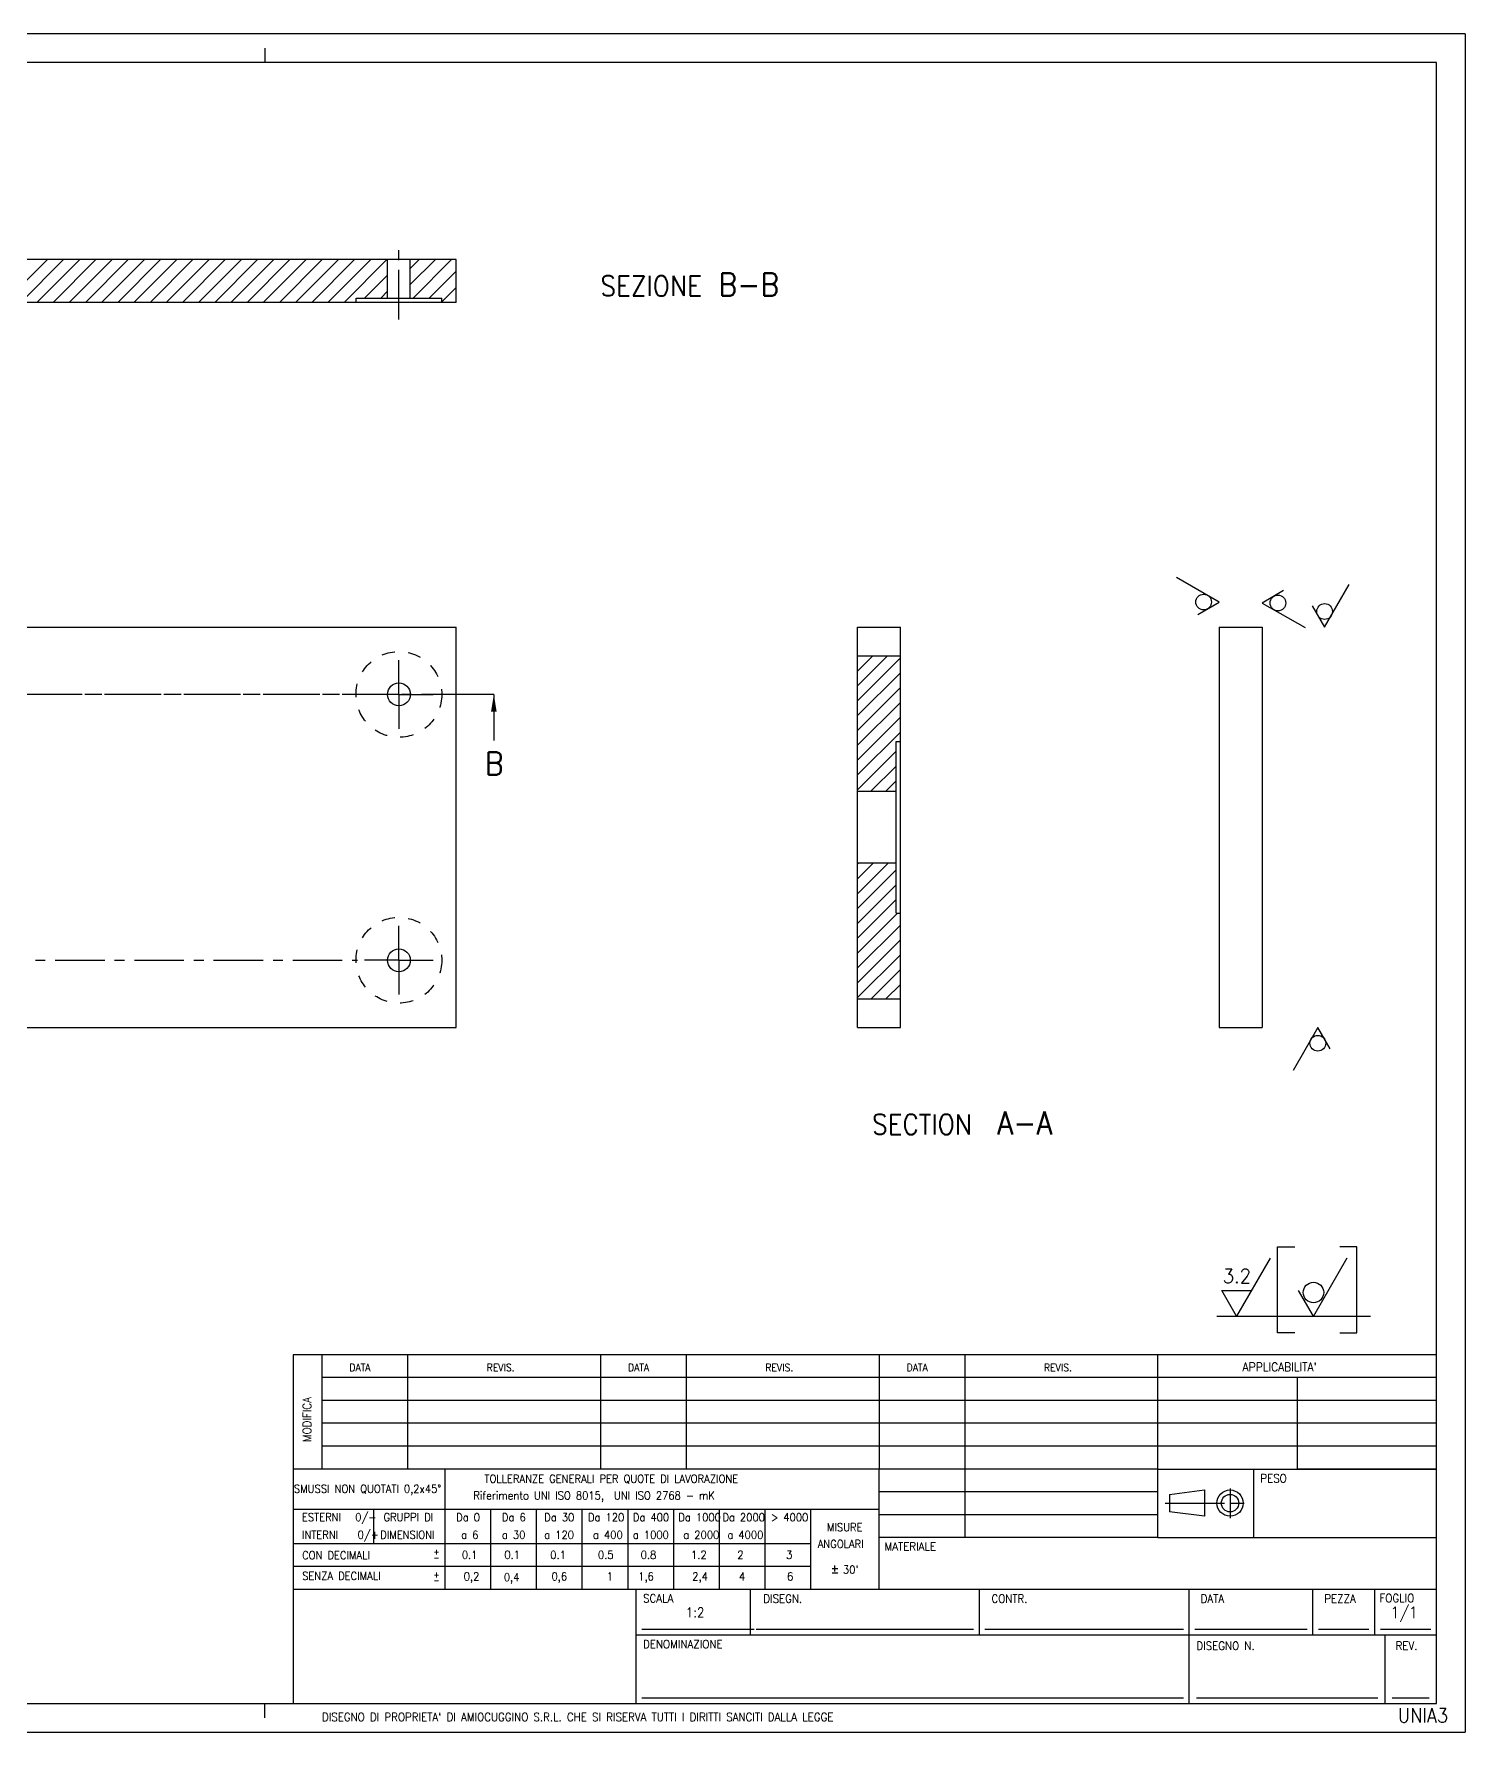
# Model space of a CAD drawing. Header units: millimetres. Extents: x 0 to 840, y 0 to 594.
# Drawn here: x 339 to 840, y 0 to 594 of the extents above; entities that cross this region are included whole.
import ezdxf
from ezdxf.enums import TextEntityAlignment as Align

# ---------------------------------------------------------------- set-up
doc = ezdxf.new("R2010")
doc.units = ezdxf.units.MM
doc.header["$LTSCALE"] = 46.2
for name, pattern in [('CENTER', [0.6, 0.375, -0.075, 0.075, -0.075]), ('HIDDEN', [0.2, 0.1, -0.1]), ('PHANTOM', [0.8, 0.45, -0.05, 0.1, -0.05, 0.1, -0.05])]:
    doc.linetypes.add(name, pattern=pattern)
doc.layers.get('0').update_dxf_attribs({"linetype": 'CONTINUOUS', "true_color": 0xffffff})
for name, color, linetype, true_color in [('ASSI', 7, 'CONTINUOUS', 0xffffff), ('DEFAULT_3', 7, 'PHANTOM', 0xffffff), ('NOTE2D', 7, 'CONTINUOUS', 0xffffff)]:
    doc.layers.add(name, color=color, linetype=linetype, true_color=true_color)
doc.styles.get("Standard").update_dxf_attribs({"font": ''})
doc.styles.add('textstyle10', font='')
doc.styles.add('textstyle100', font='')
doc.styles.add('textstyle101', font='')
doc.styles.add('textstyle102', font='')
doc.styles.add('textstyle105', font='')
doc.styles.add('textstyle106', font='')
doc.styles.add('textstyle107', font='')
doc.styles.add('textstyle108', font='')
doc.styles.add('textstyle109', font='')
doc.styles.add('textstyle11', font='')
doc.styles.add('textstyle110', font='')
doc.styles.add('textstyle111', font='')
doc.styles.add('textstyle112', font='')
doc.styles.add('textstyle12', font='')
doc.styles.add('textstyle120', font='')
doc.styles.add('textstyle13', font='')
doc.styles.add('textstyle14', font='')
doc.styles.add('textstyle15', font='')
doc.styles.add('textstyle16', font='')
doc.styles.add('textstyle17', font='')
doc.styles.add('textstyle18', font='')
doc.styles.add('textstyle19', font='')
doc.styles.add('textstyle20', font='')
doc.styles.add('textstyle21', font='')
doc.styles.add('textstyle22', font='')
doc.styles.add('textstyle24', font='')
doc.styles.add('textstyle25', font='')
doc.styles.add('textstyle27', font='')
doc.styles.add('textstyle28', font='')
doc.styles.add('textstyle29', font='')
doc.styles.add('textstyle3', font='')
doc.styles.add('textstyle30', font='')
doc.styles.add('textstyle31', font='')
doc.styles.add('textstyle32', font='')
doc.styles.add('textstyle33', font='')
doc.styles.add('textstyle34', font='')
doc.styles.add('textstyle35', font='')
doc.styles.add('textstyle36', font='')
doc.styles.add('textstyle37', font='')
doc.styles.add('textstyle38', font='')
doc.styles.add('textstyle4', font='')
doc.styles.add('textstyle41', font='')
doc.styles.add('textstyle42', font='')
doc.styles.add('textstyle43', font='')
doc.styles.add('textstyle44', font='')
doc.styles.add('textstyle5', font='')
doc.styles.add('textstyle6', font='')
doc.styles.add('textstyle7', font='')
doc.styles.add('textstyle71', font='')
doc.styles.add('textstyle72', font='')
doc.styles.add('textstyle73', font='')
doc.styles.add('textstyle74', font='')
doc.styles.add('textstyle75', font='')
doc.styles.add('textstyle76', font='')
doc.styles.add('textstyle77', font='')
doc.styles.add('textstyle78', font='')
doc.styles.add('textstyle79', font='')
doc.styles.add('textstyle8', font='')
doc.styles.add('textstyle80', font='')
doc.styles.add('textstyle81', font='')
doc.styles.add('textstyle82', font='')
doc.styles.add('textstyle83', font='')
doc.styles.add('textstyle84', font='')
doc.styles.add('textstyle85', font='')
doc.styles.add('textstyle86', font='')
doc.styles.add('textstyle87', font='')
doc.styles.add('textstyle88', font='')
doc.styles.add('textstyle89', font='')
doc.styles.add('textstyle9', font='')
doc.styles.add('textstyle90', font='')
doc.styles.add('textstyle91', font='')
doc.styles.add('textstyle92', font='')
doc.styles.add('textstyle93', font='')
doc.styles.add('textstyle94', font='')
doc.styles.add('textstyle95', font='')
doc.styles.add('textstyle96', font='')
doc.styles.add('textstyle97', font='')
doc.styles.add('textstyle98', font='')
doc.styles.add('textstyle99', font='')
doc.styles.get('Standard').set_extended_font_data('txt')
doc.styles.get('textstyle10').set_extended_font_data('Standard')
doc.styles.get('textstyle100').set_extended_font_data('Standard')
doc.styles.get('textstyle101').set_extended_font_data('Standard')
doc.styles.get('textstyle102').set_extended_font_data('Standard')
doc.styles.get('textstyle105').set_extended_font_data('Standard')
doc.styles.get('textstyle106').set_extended_font_data('Standard')
doc.styles.get('textstyle107').set_extended_font_data('Standard')
doc.styles.get('textstyle108').set_extended_font_data('Standard')
doc.styles.get('textstyle109').set_extended_font_data('Standard')
doc.styles.get('textstyle11').set_extended_font_data('Standard')
doc.styles.get('textstyle110').set_extended_font_data('Standard')
doc.styles.get('textstyle111').set_extended_font_data('Standard')
doc.styles.get('textstyle112').set_extended_font_data('Standard')
doc.styles.get('textstyle12').set_extended_font_data('Standard')
doc.styles.get('textstyle120').set_extended_font_data('Standard')
doc.styles.get('textstyle13').set_extended_font_data('Standard')
doc.styles.get('textstyle14').set_extended_font_data('Standard')
doc.styles.get('textstyle15').set_extended_font_data('Standard')
doc.styles.get('textstyle16').set_extended_font_data('Standard')
doc.styles.get('textstyle17').set_extended_font_data('Standard')
doc.styles.get('textstyle18').set_extended_font_data('Standard')
doc.styles.get('textstyle19').set_extended_font_data('Standard')
doc.styles.get('textstyle20').set_extended_font_data('Standard')
doc.styles.get('textstyle21').set_extended_font_data('Standard')
doc.styles.get('textstyle22').set_extended_font_data('Standard')
doc.styles.get('textstyle24').set_extended_font_data('Standard')
doc.styles.get('textstyle25').set_extended_font_data('Standard')
doc.styles.get('textstyle27').set_extended_font_data('Standard')
doc.styles.get('textstyle28').set_extended_font_data('Standard')
doc.styles.get('textstyle29').set_extended_font_data('Standard')
doc.styles.get('textstyle3').set_extended_font_data('Standard')
doc.styles.get('textstyle30').set_extended_font_data('Standard')
doc.styles.get('textstyle31').set_extended_font_data('Standard')
doc.styles.get('textstyle32').set_extended_font_data('Standard')
doc.styles.get('textstyle33').set_extended_font_data('Standard')
doc.styles.get('textstyle34').set_extended_font_data('Standard')
doc.styles.get('textstyle35').set_extended_font_data('Standard')
doc.styles.get('textstyle36').set_extended_font_data('Standard')
doc.styles.get('textstyle37').set_extended_font_data('Standard')
doc.styles.get('textstyle38').set_extended_font_data('Standard')
doc.styles.get('textstyle4').set_extended_font_data('Standard')
doc.styles.get('textstyle41').set_extended_font_data('Standard')
doc.styles.get('textstyle42').set_extended_font_data('Standard')
doc.styles.get('textstyle43').set_extended_font_data('Standard')
doc.styles.get('textstyle44').set_extended_font_data('Standard')
doc.styles.get('textstyle5').set_extended_font_data('Standard')
doc.styles.get('textstyle6').set_extended_font_data('Standard')
doc.styles.get('textstyle7').set_extended_font_data('Standard')
doc.styles.get('textstyle71').set_extended_font_data('Standard')
doc.styles.get('textstyle72').set_extended_font_data('Standard')
doc.styles.get('textstyle73').set_extended_font_data('Standard')
doc.styles.get('textstyle74').set_extended_font_data('Standard')
doc.styles.get('textstyle75').set_extended_font_data('Standard')
doc.styles.get('textstyle76').set_extended_font_data('Standard')
doc.styles.get('textstyle77').set_extended_font_data('Standard')
doc.styles.get('textstyle78').set_extended_font_data('Standard')
doc.styles.get('textstyle79').set_extended_font_data('Standard')
doc.styles.get('textstyle8').set_extended_font_data('Standard')
doc.styles.get('textstyle80').set_extended_font_data('Standard')
doc.styles.get('textstyle81').set_extended_font_data('Standard')
doc.styles.get('textstyle82').set_extended_font_data('Standard')
doc.styles.get('textstyle83').set_extended_font_data('Standard')
doc.styles.get('textstyle84').set_extended_font_data('Standard')
doc.styles.get('textstyle85').set_extended_font_data('Standard')
doc.styles.get('textstyle86').set_extended_font_data('Standard')
doc.styles.get('textstyle87').set_extended_font_data('Standard')
doc.styles.get('textstyle88').set_extended_font_data('Standard')
doc.styles.get('textstyle89').set_extended_font_data('Standard')
doc.styles.get('textstyle9').set_extended_font_data('Standard')
doc.styles.get('textstyle90').set_extended_font_data('Standard')
doc.styles.get('textstyle91').set_extended_font_data('Standard')
doc.styles.get('textstyle92').set_extended_font_data('Standard')
doc.styles.get('textstyle93').set_extended_font_data('Standard')
doc.styles.get('textstyle94').set_extended_font_data('Standard')
doc.styles.get('textstyle95').set_extended_font_data('Standard')
doc.styles.get('textstyle96').set_extended_font_data('Standard')
doc.styles.get('textstyle97').set_extended_font_data('Standard')
doc.styles.get('textstyle98').set_extended_font_data('Standard')
doc.styles.get('textstyle99').set_extended_font_data('Standard')
doc.dimstyles.get("Standard").update_dxf_attribs({"dimtxt": 7, "dimasz": 6, "dimexe": 1, "dimexo": 1.5, "dimtad": 0, "dimtih": 1, "dimtxsty": 'Standard', "dimcen": 2.5, "dimadec": 0, "dimazin": 0, "dimtfac": 1, "dimtmove": 0, "dimatfit": 3, "dimfxl": 1, "dimarcsym": 0})

# ---------------------------------------------------------------- blocks, each defined once
blk = doc.blocks.new('ISO_BL0', base_point=(750, 80))
at = {"color": 7, "linetype": 'CONTINUOUS', "true_color": 0xffffff}
for p, q in [((736.57, 83.14), (748.81, 84.67)), ((748.81, 84.67), (748.81, 75.49)), ((736.57, 83.14), (736.57, 77.02)), ((748.81, 75.49), (736.57, 77.02))]:
    blk.add_line(p, q, dxfattribs=at)
at = {"color": 4, "linetype": 'PHANTOM', "true_color": 0x00ffff}
blk.add_line((757.78, 85.18), (757.78, 74.82), dxfattribs=at)
at = {"color": 7, "linetype": 'CONTINUOUS', "true_color": 0xffffff}
for radius in [4.59, 3.06]:
    blk.add_circle((757.78, 80.08), radius, dxfattribs=at)
at = {"layer": 'DEFAULT_3', "color": 4, "linetype": 'PHANTOM', "true_color": 0x00ffff}
blk.add_line((735.03, 80.08), (764.97, 80.08), dxfattribs=at)
blk = doc.blocks.new('LAV-SUP_BL2', base_point=(776.53, 392.83))
at = {"layer": 'NOTE2D', "color": 3, "linetype": 'CONTINUOUS', "true_color": 0x00ff00}
for p, q in [((776.53, 399.31), (769.03, 394.93)), ((769.03, 394.93), (784.03, 386.36))]:
    blk.add_line(p, q, dxfattribs=at)
blk.add_circle((774.53, 394.94), 2.75, dxfattribs=at)
blk = doc.blocks.new('LAV-SUP_BL3', base_point=(746.52, 397.39))
at = {"layer": 'NOTE2D', "color": 3, "linetype": 'CONTINUOUS', "true_color": 0x00ff00}
for p, q in [((754.02, 395.29), (739.02, 403.86)), ((746.52, 390.92), (754.02, 395.29))]:
    blk.add_line(p, q, dxfattribs=at)
blk.add_circle((748.52, 395.28), 2.75, dxfattribs=at)
blk = doc.blocks.new('LAV-SUP_BL4', base_point=(786.38, 238.96))
at = {"layer": 'NOTE2D', "color": 3, "linetype": 'CONTINUOUS', "true_color": 0x00ff00}
for p, q in [((788.48, 246.46), (779.91, 231.46)), ((792.86, 238.96), (788.48, 246.46))]:
    blk.add_line(p, q, dxfattribs=at)
blk.add_circle((788.49, 240.96), 2.75, dxfattribs=at)
blk = doc.blocks.new('LAV-SUP_BL5', base_point=(792.97, 393.97))
at = {"layer": 'NOTE2D', "color": 3, "linetype": 'CONTINUOUS', "true_color": 0x00ff00}
for p, q in [((790.87, 386.47), (799.44, 401.47)), ((786.49, 393.97), (790.87, 386.47))]:
    blk.add_line(p, q, dxfattribs=at)
blk.add_circle((790.86, 391.97), 2.75, dxfattribs=at)
blk = doc.blocks.new('LAV_SUP-BASE_BL6', base_point=(780.03, 154.69))
at = {"layer": 'NOTE2D', "color": 2, "linetype": 'CONTINUOUS', "true_color": 0xffff00}
for p, q in [((774.39, 139.66), (774.39, 169.72)), ((774.39, 169.72), (780.42, 169.72)), ((802.19, 169.72), (796.15, 169.72)), ((802.19, 139.66), (802.19, 169.72)), ((780.42, 139.66), (774.39, 139.66)), ((796.15, 139.66), (802.19, 139.66))]:
    blk.add_line(p, q, dxfattribs=at)
at = {"layer": 'NOTE2D', "color": 3, "linetype": 'CONTINUOUS', "true_color": 0x00ff00}
for p, q in [((771.75, 165.71), (760.08, 145.49)), ((798.64, 165.71), (786.97, 145.49)), ((754.89, 154.48), (765.27, 154.48)), ((760.08, 145.49), (754.89, 154.48)), ((786.97, 145.49), (781.78, 154.48)), ((753.19, 145.49), (767.06, 145.49)), ((767.06, 145.49), (806.87, 145.49))]:
    blk.add_line(p, q, dxfattribs=at)
blk.add_circle((786.95, 153.74), 3.58, dxfattribs=at)
at = {"layer": 'NOTE2D', "color": 2, "linetype": 'CONTINUOUS', "true_color": 0xffff00, "style": 'textstyle120'}
blk.add_text('3.2', height=5.055, dxfattribs=at).set_placement((755.22, 157.02))

msp = doc.modelspace()

# ---------------------------------------------------------------- linework, layer by layer
at = {"color": 4, "linetype": 'CONTINUOUS', "true_color": 0x00ffff}
for p, q in [((840, 594), (0, 594)), ((840, 594), (840, 0)), ((420, 589), (420, 584)), ((440, 132), (440, 92)), ((470, 132), (470, 92)), ((537.5, 132), (537.5, 92)), ((567.5, 132), (567.5, 92)), ((635, 132), (635, 92)), ((665, 132), (665, 68)), ((830, 123.99), (440, 123.99)), ((781.25, 123.99), (781.25, 91.98)), ((732.5, 116), (440, 116)), ((830, 115.99), (732.5, 115.99)), ((732.5, 108), (440, 108)), ((830, 107.99), (732.5, 107.99)), ((732.5, 100), (440, 100)), ((830, 99.98), (732.5, 99.98)), ((483, 92), (483, 50)), ((732.5, 92), (635, 92)), ((830, 91.98), (781.25, 91.98)), ((732.5, 84), (635, 84)), ((458, 78.01), (458, 66)), ((483.1, 78.01), (635, 78.01)), ((499, 78.01), (499, 50)), ((514.99, 78.01), (514.99, 50)), ((530.98, 78.01), (530.98, 50)), ((546.99, 78.01), (546.99, 50)), ((562.98, 78.01), (562.98, 50)), ((578.99, 78.01), (578.99, 50)), ((594.98, 78.01), (594.98, 50)), ((610.98, 78.01), (610.98, 50)), ((732.5, 76), (635, 76)), ((429.9, 58), (610.98, 58)), ((618.51, 57.2), (620.51, 57.2)), ((618.51, 55.7), (620.51, 55.7)), ((619.51, 56.2), (619.51, 58.2)), ((552, 36), (591.25, 36)), ((592, 36), (668, 36)), ((672, 36), (741.5, 36)), ((745.5, 36), (784.75, 36)), ((788.75, 36), (806.38, 36)), ((810.38, 36), (828, 36)), ((552, 12), (741.5, 12)), ((746, 12), (809.5, 12)), ((814.5, 12), (827.5, 12)), ((420, 5), (420, 10)), ((0, 0), (840, 0))]:
    msp.add_line(p, q, dxfattribs=at)
at = {"color": 7, "linetype": 'CONTINUOUS', "true_color": 0xffffff}
for p, q in [((830, 584), (10, 584)), ((830, 10), (830, 584)), ((486.94, 515.11), (331.44, 515.11)), ((462.94, 501.61), (462.94, 515.11)), ((470.94, 501.61), (470.94, 515.11)), ((486.94, 500.11), (486.94, 515.11)), ((486.94, 500.11), (331.44, 500.11)), ((451.94, 501.61), (481.94, 501.61)), ((451.94, 500.11), (451.94, 501.61)), ((481.94, 500.11), (481.94, 501.61)), ((276.94, 386.47), (486.94, 386.47)), ((486.94, 246.47), (486.94, 386.47)), ((627.43, 246.47), (627.43, 386.47)), ((627.43, 386.47), (642.43, 386.47)), ((642.43, 246.47), (642.43, 386.47)), ((754.02, 386.47), (754.02, 246.47)), ((754.02, 386.47), (769.02, 386.47)), ((769.02, 386.47), (769.02, 246.47)), ((627.43, 376.47), (642.43, 376.47)), ((640.93, 286.47), (640.93, 346.47)), ((640.93, 346.47), (642.43, 346.47)), ((640.93, 328.97), (627.43, 328.97)), ((640.93, 303.97), (627.43, 303.97)), ((640.93, 286.47), (642.43, 286.47)), ((627.43, 256.47), (642.43, 256.47)), ((276.94, 246.47), (486.94, 246.47)), ((627.43, 246.47), (642.43, 246.47)), ((754.02, 246.47), (769.02, 246.47)), ((830, 132), (430, 132)), ((430, 132), (430, 10)), ((732.5, 67.97), (732.5, 132)), ((635, 92), (430, 92)), ((635, 50), (635, 92)), ((732.5, 92), (830, 92)), ((766, 92), (766, 68)), ((430, 78.01), (483.1, 78.01)), ((429.9, 66), (610.98, 66)), ((732.5, 68), (635, 68)), ((830, 67.97), (732.5, 67.97)), ((430, 50), (830, 50)), ((550, 10), (550, 50)), ((590, 34), (590, 50)), ((670, 50), (670, 34)), ((743.5, 10), (743.5, 50)), ((786.75, 34), (786.75, 50)), ((808.38, 34), (808.38, 50)), ((550, 34), (830, 34)), ((812, 10), (812, 34)), ((10, 10), (830, 10))]:
    msp.add_line(p, q, dxfattribs=at)
at = {"color": 1, "linetype": 'CONTINUOUS', "true_color": 0xff0000}
for p, q in [((343.97, 515.11), (330.47, 501.61)), ((349.62, 515.11), (334.62, 500.11)), ((355.28, 515.11), (340.28, 500.11)), ((360.94, 515.11), (345.94, 500.11)), ((366.59, 515.11), (351.59, 500.11)), ((372.25, 515.11), (357.25, 500.11)), ((377.91, 515.11), (362.91, 500.11)), ((383.56, 515.11), (368.56, 500.11)), ((389.22, 515.11), (374.22, 500.11)), ((394.88, 515.11), (379.88, 500.11)), ((400.53, 515.11), (385.53, 500.11)), ((406.19, 515.11), (391.19, 500.11)), ((411.85, 515.11), (396.85, 500.11)), ((417.5, 515.11), (402.5, 500.11)), ((423.16, 515.11), (408.16, 500.11)), ((428.82, 515.11), (413.82, 500.11)), ((434.48, 515.11), (419.48, 500.11)), ((440.13, 515.11), (425.13, 500.11)), ((445.79, 515.11), (430.79, 500.11)), ((451.45, 515.11), (436.45, 500.11)), ((457.1, 515.11), (442.1, 500.11)), ((462.76, 515.11), (447.76, 500.11)), ((474.07, 515.11), (470.94, 511.98)), ((479.73, 515.11), (470.94, 506.32)), ((485.39, 515.11), (471.89, 501.61)), ((486.94, 511.01), (477.54, 501.61)), ((462.94, 509.64), (454.92, 501.61)), ((486.94, 505.35), (481.94, 500.35)), ((462.94, 503.98), (460.57, 501.61))]:
    msp.add_line(p, q, dxfattribs=at)
at = {"color": 3, "linetype": 'CONTINUOUS', "true_color": 0x00ff00}
for p, q in [((627.57, 376.47), (627.43, 376.33)), ((632.76, 376.47), (627.43, 371.14)), ((637.95, 376.47), (627.43, 365.95)), ((642.43, 375.75), (627.43, 360.75)), ((642.43, 370.56), (627.43, 355.56)), ((642.43, 365.37), (627.43, 350.37)), ((642.43, 360.18), (627.43, 345.18)), ((642.43, 354.99), (627.43, 339.99)), ((642.43, 349.79), (627.43, 334.79)), ((640.93, 343.1), (627.43, 329.6)), ((640.93, 337.91), (631.99, 328.97)), ((640.93, 332.72), (637.18, 328.97)), ((627.76, 303.97), (627.43, 303.64)), ((632.95, 303.97), (627.43, 298.45)), ((638.15, 303.97), (627.43, 293.25)), ((640.93, 301.56), (627.43, 288.06)), ((640.93, 296.37), (627.43, 282.87)), ((640.93, 291.18), (627.43, 277.68)), ((641.41, 286.47), (627.43, 272.49)), ((642.43, 282.29), (627.43, 267.29)), ((642.43, 277.1), (627.43, 262.1)), ((642.43, 271.91), (627.43, 256.91)), ((642.43, 266.72), (632.18, 256.47)), ((642.43, 261.52), (637.38, 256.47))]:
    msp.add_line(p, q, dxfattribs=at)
at = {"color": 1, "linetype": 'CENTER', "true_color": 0xff0000}
msp.add_line((492.16, 362.97), (82.03, 362.97), dxfattribs=at)
at = {"color": 7, "linetype": 'CENTER', "true_color": 0xffffff}
msp.add_line((500.16, 362.97), (492.16, 362.97), dxfattribs=at)
at = {"layer": 'ASSI', "color": 3, "linetype": 'CENTER', "true_color": 0x00ff00}
for p, q in [((466.94, 494.11), (466.94, 521.11)), ((466.94, 362.97), (466.94, 374.97)), ((466.94, 362.97), (340.17, 362.97)), ((466.94, 362.97), (478.94, 362.97)), ((466.94, 362.97), (466.94, 350.97)), ((466.94, 269.97), (466.94, 281.97)), ((318.94, 269.97), (452.48, 269.97)), ((466.94, 269.97), (454.94, 269.97)), ((466.94, 269.97), (478.94, 269.97)), ((466.94, 269.97), (466.94, 257.97))]:
    msp.add_line(p, q, dxfattribs=at)
at = {"layer": 'ASSI', "color": 6, "linetype": 'HIDDEN', "true_color": 0xff00ff}
for centre in [(466.94, 362.97), (466.94, 269.97)]:
    msp.add_circle(centre, 15, dxfattribs=at)
at = {"layer": 'ASSI', "color": 7, "linetype": 'CONTINUOUS', "true_color": 0xffffff}
for centre in [(466.94, 362.97), (466.94, 269.97)]:
    msp.add_circle(centre, 4, dxfattribs=at)

# ---------------------------------------------------------------- block references
at = {"color": 3, "linetype": 'CONTINUOUS', "true_color": 0x00ff00}
msp.add_blockref('ISO_BL0', (750, 80), dxfattribs=at)
at = {"layer": 'NOTE2D', "color": 3, "linetype": 'CONTINUOUS', "true_color": 0x00ff00}
for name, p in [('LAV-SUP_BL3', (746.52, 397.39)), ('LAV-SUP_BL2', (776.53, 392.83)), ('LAV-SUP_BL5', (792.97, 393.97)), ('LAV-SUP_BL4', (786.38, 238.96)), ('LAV_SUP-BASE_BL6', (780.03, 154.69))]:
    msp.add_blockref(name, p, dxfattribs=at)

# ---------------------------------------------------------------- texts
at = {"color": 7, "linetype": 'CONTINUOUS', "true_color": 0xffffff, "style": 'textstyle3'}
msp.add_text('B', height=8, dxfattribs=at).set_placement((497.01, 334.81))
at = {"color": 4, "linetype": 'CONTINUOUS', "true_color": 0x00ffff}
for s, height, style, p in [('DATA', 2.596, 'textstyle78', (449.62, 126.21)), ('REVIS.', 2.596, 'textstyle77', (497.69, 126.21)), ('DATA', 2.596, 'textstyle75', (547.12, 126.21)), ('REVIS.', 2.596, 'textstyle76', (595.19, 126.21)), ('DATA', 2.596, 'textstyle80', (644.62, 126.21)), ('REVIS.', 2.596, 'textstyle74', (692.69, 126.21)), ("APPLICABILITA'", 3, 'textstyle73', (762.17, 126.21)), ('TOLLERANZE GENERALI PER QUOTE DI LAVORAZIONE', 2.8, 'textstyle11', (496.89, 87.21)), ('PESO', 2.885, 'textstyle6', (768.38, 87.31)), ('SMUSSI NON QUOTATI 0,2x45°', 2.8, 'textstyle105', (430.21, 83.69)), ('    Riferimento UNI ISO 8015,  UNI ISO 2768 - mK', 2.8, 'textstyle12', (485.39, 81.34)), ('ESTERNI', 2.8, 'textstyle108', (433.02, 73.76)), ('0/-', 2.8, 'textstyle18', (451.68, 73.76)), ('GRUPPI DI', 2.8, 'textstyle17', (461.55, 73.77)), ('Da 0', 2.8, 'textstyle16', (486.99, 73.72)), ('Da 6', 2.8, 'textstyle14', (503, 73.72)), ('Da 30', 2.8, 'textstyle10', (517.81, 73.72)), ('Da 120', 2.8, 'textstyle8', (533.12, 73.72)), ('Da 400', 2.8, 'textstyle38', (548.83, 73.72)), ('Da 1000', 2.8, 'textstyle36', (564.73, 73.72)), ('Da 2000', 2.8, 'textstyle34', (580.15, 73.72)), ('> 4000', 2.8, 'textstyle31', (597.07, 73.72)), ('MISURE', 2.8, 'textstyle32', (616.71, 70.24)), ('INTERNI   0/+', 2.8, 'textstyle107', (433.02, 67.62)), ('DIMENSIONI', 2.8, 'textstyle71', (460.4, 67.6)), (' a 6', 2.8, 'textstyle15', (486.99, 67.59)), ('a 30', 2.8, 'textstyle13', (503, 67.59)), ('a 120', 2.8, 'textstyle9', (517.81, 67.59)), (' a 400', 2.8, 'textstyle7', (533.12, 67.59)), ('a 1000', 2.8, 'textstyle37', (548.83, 67.59)), (' a 2000', 2.8, 'textstyle35', (564.73, 67.59)), (' a 4000', 2.8, 'textstyle33', (580.15, 67.59)), ('ANGOLARI', 2.8, 'textstyle20', (613.49, 64.39)), ('MATERIALE', 2.885, 'textstyle4', (636.87, 63.46)), ('CON DECIMALI', 2.8, 'textstyle112', (433.08, 60.44)), ('+', 2, 'textstyle97', (479.04, 62.05)), ('-', 2, 'textstyle98', (479.04, 60.02)), ('0.1', 2.8, 'textstyle100', (488.96, 60.59)), ('0.1', 2.8, 'textstyle95', (503.85, 60.6)), ('0.1', 2.8, 'textstyle93', (519.91, 60.55)), ('0.5', 2.8, 'textstyle94', (536.6, 60.58)), ('0.8', 2.8, 'textstyle89', (551.54, 60.58)), ('1.2', 2.8, 'textstyle90', (569.17, 60.58)), ('2', 2.8, 'textstyle21', (585.36, 60.58)), ('3', 2.8, 'textstyle22', (602.42, 60.58)), ('SENZA DECIMALI', 2.8, 'textstyle109', (433.09, 53.2)), ('+', 2, 'textstyle72', (479.04, 54.05)), (' 0,2', 2.8, 'textstyle102', (487.87, 53.04)), ('   0,4', 2.8, 'textstyle99', (497.94, 52.77)), ('   0,6', 2.8, 'textstyle96', (514.62, 53.04)), ('   1', 2.8, 'textstyle106', (533.99, 53.04)), (' 1,6', 2.8, 'textstyle91', (548.93, 53.04)), ('   2,4', 2.8, 'textstyle92', (563.89, 53.04)), ('   4', 2.8, 'textstyle87', (580.22, 53.04)), ('   6', 2.8, 'textstyle88', (597.06, 53.04)), ("30'", 2.8, 'textstyle19', (622.32, 55.4)), ('-', 2, 'textstyle101', (479.04, 52.02)), ('SCALA', 2.885, 'textstyle85', (552.38, 45.31)), ('DISEGN.', 2.885, 'textstyle86', (594.43, 45.23)), ('CONTR.', 2.885, 'textstyle83', (674.28, 45.23)), ('DATA', 2.885, 'textstyle84', (747.49, 45.23)), ('PEZZA', 2.885, 'textstyle81', (790.74, 45.23)), ('FOGLIO', 2.885, 'textstyle29', (810.07, 45.42)), ('DENOMINAZIONE', 2.8846, 'textstyle24', (552.38, 29.31)), ('DISEGNO N.', 2.885, 'textstyle82', (745.99, 28.73)), ('REV.', 2.885, 'textstyle79', (815.69, 28.73)), ('DISEGNO DI PROPRIETA` DI AMIOCUGGINO S.R.L. CHE SI RISERVA TUTTI I DIRITTI SANCITI DALLA LEGGE', 2.8846, 'textstyle111', (440.02, 3.81))]:
    msp.add_text(s, height=height, dxfattribs=dict(at, style=style)).set_placement(p)
at = {"color": 4, "linetype": 'CONTINUOUS', "true_color": 0x00ffff, "style": 'textstyle110'}
msp.add_text('MODIFICA', height=2.885, rotation=90, dxfattribs=at).set_placement((436.21, 101.4))
at = {"color": 2, "linetype": 'CONTINUOUS', "true_color": 0xffff00, "style": 'textstyle5'}
msp.add_text('1:2', height=3.352, dxfattribs=at).set_placement((570.57, 40.19), align=Align.CENTER)
at = {"color": 2, "linetype": 'CONTINUOUS', "true_color": 0xffff00}
for s, height, style, p in [('1', 4, 'textstyle30', (813.91, 39.85)), ('/', 4, 'textstyle27', (817.11, 39.85)), ('1', 4, 'textstyle28', (820.31, 39.85)), ('UNIA3', 5, 'textstyle25', (816.48, 3.32))]:
    msp.add_text(s, height=height, dxfattribs=dict(at, style=style)).set_placement(p)
at = {"layer": 'NOTE2D', "color": 2, "linetype": 'CONTINUOUS', "true_color": 0xffff00}
for s, height, style, p in [('SEZIONE  ', 7, 'textstyle43', (581.72, 502.34)), ('B-B', 8, 'textstyle44', (600.01, 502.34)), ('SECTION  ', 7, 'textstyle41', (676.22, 209.07)), ('A-A', 8, 'textstyle42', (695.65, 209.07))]:
    msp.add_text(s, height=height, dxfattribs=dict(at, style=style)).set_placement(p, align=Align.RIGHT)

# ---------------------------------------------------------------- leaders
at = {"color": 7, "linetype": 'CONTINUOUS', "true_color": 0xffffff}
msp.add_leader([(500.16, 362.97), (500.16, 346.81)], dimstyle='Standard', override={"dimscale": 1}, dxfattribs=at)

doc.saveas('drawing.dxf')
